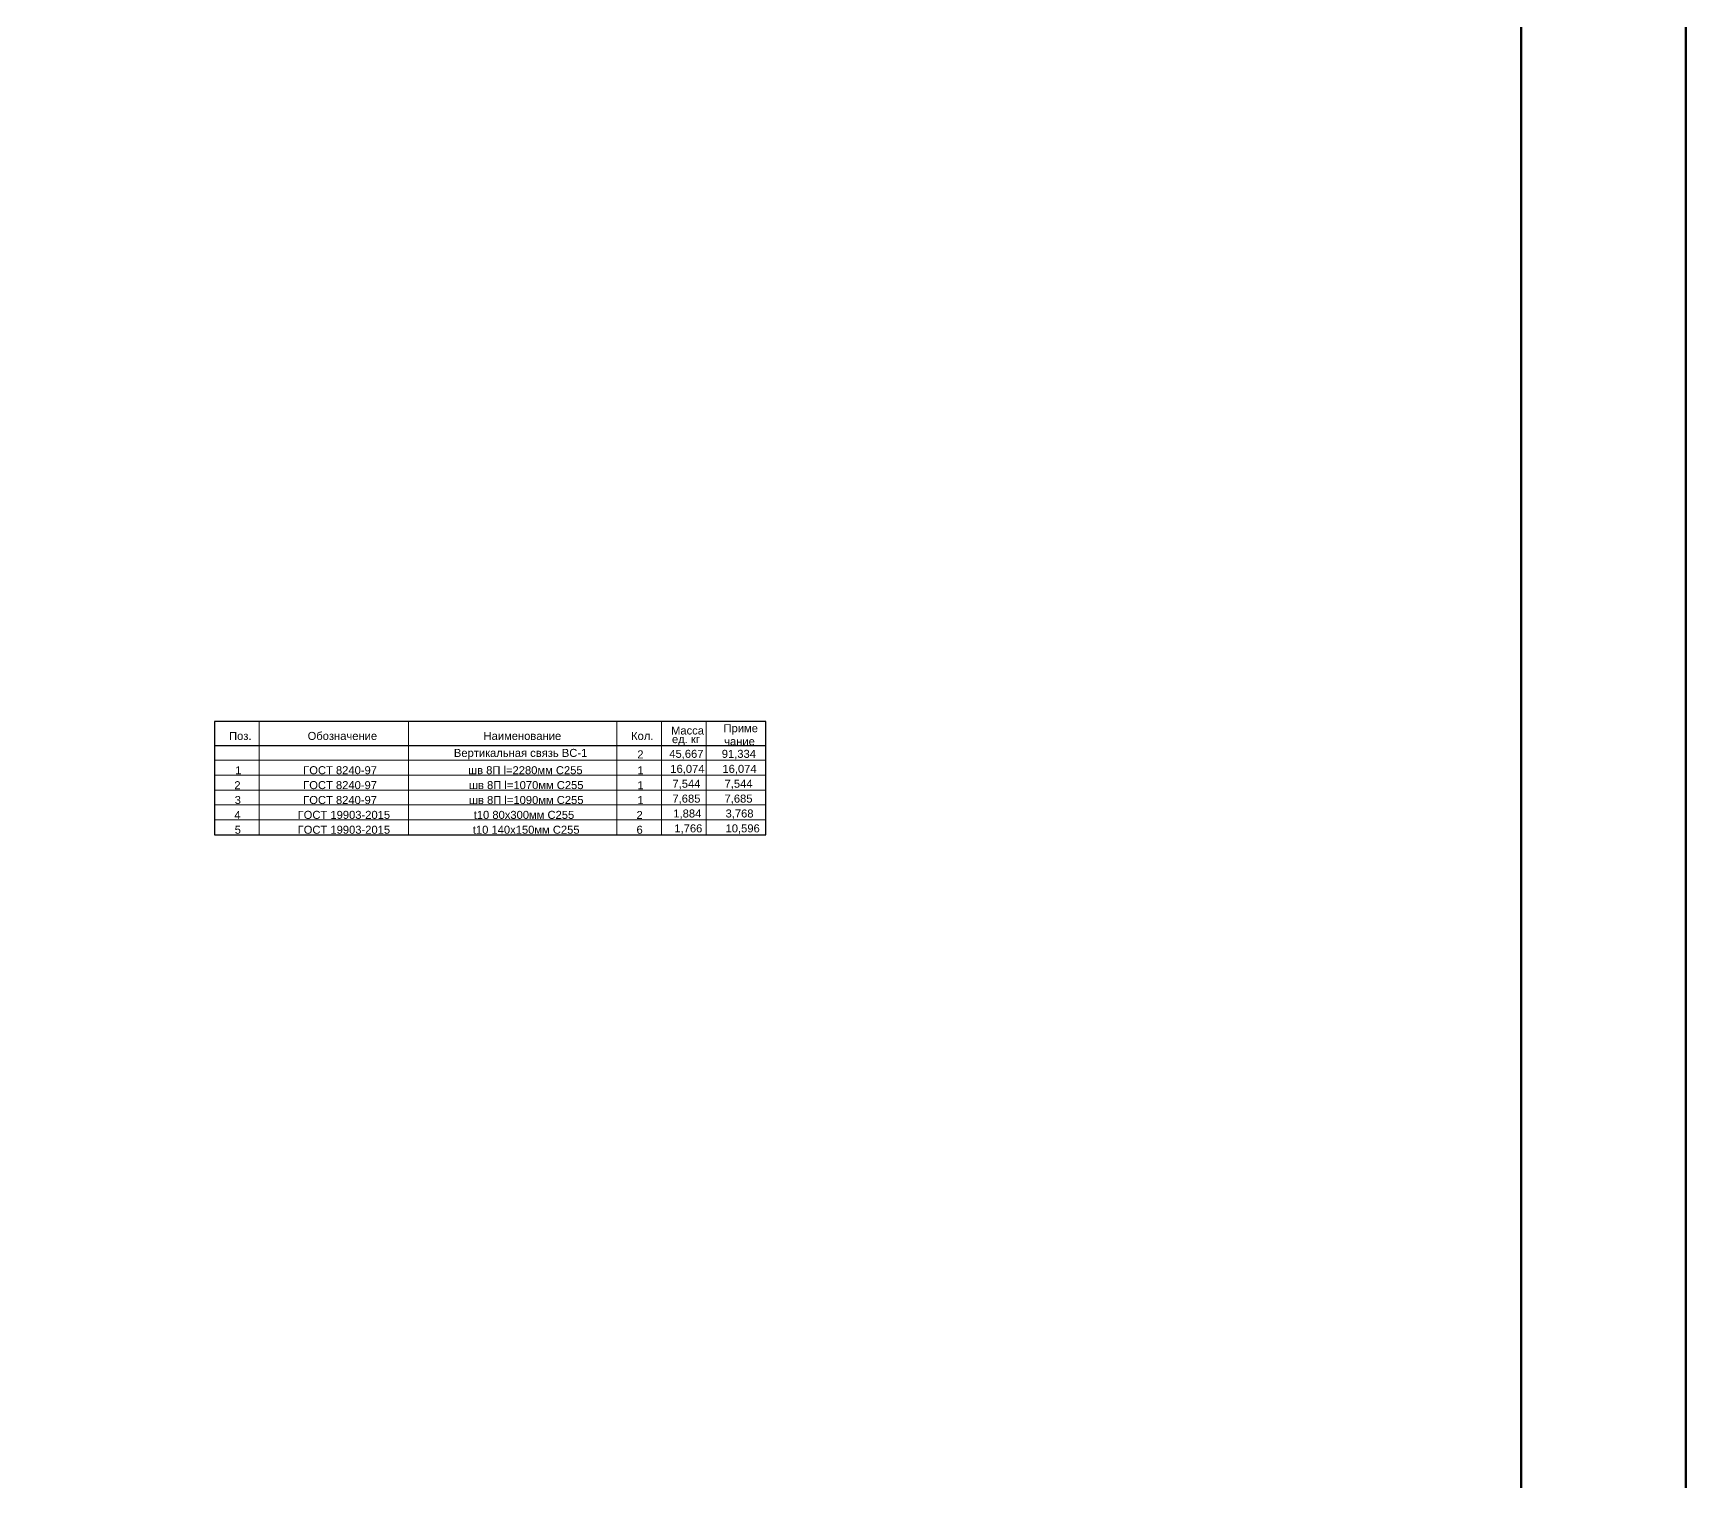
# Model space of a CAD drawing. Header units: millimetres. Extents: x -208979 to 31, y -109229 to 48340.
# Drawn here: x -18631 to -13082, y -12172 to -7307 of the extents above; entities that cross this region are included whole.
import ezdxf

# ---------------------------------------------------------------- set-up
doc = ezdxf.new("R2010")
doc.units = ezdxf.units.MM
doc.layers.add('PDF _Геометрия', color=7, linetype='Continuous')
doc.layers.add('PDF _Текст', color=7, linetype='Continuous')
doc.styles.add('PDF Arial', font='arial.ttf')

msp = doc.modelspace()

# ---------------------------------------------------------------- linework, layer by layer
at = {"color": 1, "lineweight": 100}
for points in [[(-24180.412, 3111.595), (-13082.097, 3111.595), (-13082.097, -18754.015), (-24180.412, -18754.015)], [(-23627.471, 2795.846), (-13635.038, 2795.846), (-13635.038, -18359.329), (-23627.471, -18359.329)]]:
    msp.add_lwpolyline(points, close=True, dxfattribs=at)
at = {"layer": 'PDF _Геометрия', "color": 5, "lineweight": 30}
msp.add_lwpolyline([(-16171.323, -9618.911), (-16371.167, -9618.911), (-16521.472, -9618.911), (-16671.355, -9618.911), (-17371.229, -9618.911), (-17871.683, -9618.911), (-18021.566, -9618.911), (-18021.566, -9698.933), (-17871.683, -9698.933), (-17371.229, -9698.933), (-16671.355, -9698.933), (-16521.472, -9698.933), (-16371.167, -9698.933), (-16171.323, -9698.933)], close=True, dxfattribs=at)
at = {"layer": 'PDF _Геометрия', "lineweight": 13}
for points in [[(-17871.683, -9998.697), (-17871.683, -9618.911)], [(-17371.229, -9998.697), (-17371.229, -9618.911)], [(-16671.355, -9998.697), (-16671.355, -9618.911)], [(-16521.472, -9998.697), (-16521.472, -9618.911)], [(-16371.167, -9998.697), (-16371.167, -9618.911)], [(-18021.566, -9748.893), (-16171.323, -9748.893)], [(-18021.566, -9798.854), (-16171.323, -9798.854)], [(-18021.566, -9848.815), (-16171.323, -9848.815)], [(-18021.566, -9898.776), (-16171.323, -9898.776)], [(-18021.566, -9948.737), (-16171.323, -9948.737)]]:
    msp.add_lwpolyline(points, dxfattribs=at)
at = {"layer": 'PDF _Геометрия', "color": 5, "lineweight": 30}
msp.add_lwpolyline([(-18021.566, -9698.933), (-18021.566, -9748.893), (-18021.566, -9798.854), (-18021.566, -9848.815), (-18021.566, -9898.776), (-18021.566, -9948.737), (-18021.566, -9998.697), (-16171.323, -9998.697), (-16171.323, -9948.737), (-16171.323, -9898.776), (-16171.323, -9848.815), (-16171.323, -9798.854), (-16171.323, -9748.893), (-16171.323, -9698.933)], dxfattribs=at)

# ---------------------------------------------------------------- texts
at = {"layer": 'PDF _Текст', "lineweight": 100, "attachment_point": 7, "style": 'PDF Arial'}
for s, insert, char_height in [('Поз.', (-17973.297, -9680.917), 26.8727), ('Обозначение', (-17709.509, -9680.917), 26.87272), ('Наименование', (-17118.898, -9680.917), 26.87272), ('Кол.', (-16623.533, -9680.917), 26.8727), ('Масса', (-16489.282, -9662.71), 26.8727), ('Приме', (-16313.162, -9662.71), 26.8727), ('Вертикальная связь ВС-1', (-17218.396, -9745.676), 26.87272), ('ед. кг', (-16486.325, -9699.125), 26.8727), ('чание', (-16311.036, -9699.125), 26.8727), ('2', (-16602.597, -9742.509), 26.873), ('45,667', (-16495.244, -9745.676), 26.8727), ('16,074', (-16491.824, -9796.056), 26.8727), ('91,334', (-16319.077, -9745.676), 26.8727), ('16,074', (-16316.951, -9796.056), 26.8727), ('2', (-17955.505, -9846.023), 26.873), ('1', (-17952.547, -9796.056), 26.873), ('ГОСТ 8240-97', (-17724.344, -9796.056), 26.87272), ('ГОСТ 8240-97', (-17724.344, -9846.023), 26.87272), ('шв 8П l=2280мм C255', (-17170.519, -9796.056), 26.87272), ('шв 8П l=1070мм C255', (-17167.561, -9846.023), 26.87272), ('1', (-16602.321, -9796.056), 26.873), ('1', (-16602.321, -9846.023), 26.873), ('7,544', (-16484.661, -9846.023), 26.8727), ('7,544', (-16309.788, -9846.023), 26.8727), ('3', (-17954.257, -9895.99), 26.873), ('ГОСТ 8240-97', (-17724.344, -9895.99), 26.87272), ('шв 8П l=1090мм C255', (-17167.561, -9895.99), 26.87272), ('1', (-16602.321, -9895.99), 26.873), ('7,685', (-16484.661, -9895.99), 26.8727), ('7,685', (-16309.788, -9895.99), 26.8727), ('4', (-17955.505, -9945.958), 26.873), ('ГОСТ 19903-2015', (-17742.968, -9945.958), 26.87272), ('t10 80х300мм C255', (-17151.895, -9945.958), 26.87272), ('2', (-16605.325, -9945.958), 26.873), ('1,884', (-16481.657, -9945.958), 26.8727), ('3,768', (-16306.368, -9945.958), 26.8727), ('5', (-17954.257, -9995.887), 26.873), ('ГОСТ 19903-2015', (-17742.968, -9995.887), 26.87272), ('t10 140х150мм C255', (-17154.852, -9995.887), 26.87272), ('6', (-16605.325, -9995.887), 26.873), ('1,766', (-16478.284, -9995.887), 26.8727), ('10,596', (-16306.368, -9995.887), 26.8727)]:
    msp.add_mtext(s, dxfattribs=dict(at, insert=insert, char_height=char_height))

doc.saveas('drawing.dxf')
